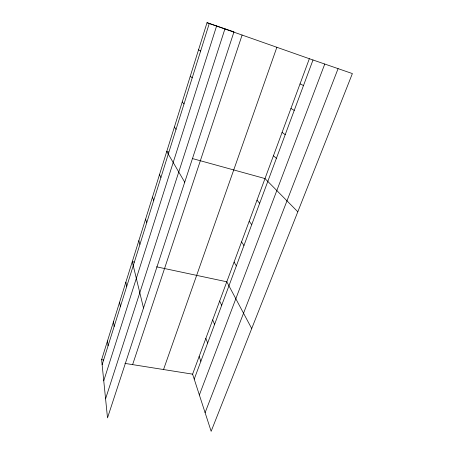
<?xml version="1.0" encoding="UTF-8"?>
<svg xmlns="http://www.w3.org/2000/svg" width="454" height="454" viewBox="0 0 454 454"><rect width="100%" height="100%" fill="white"/><g stroke="black" fill="none" stroke-linecap="round" stroke-linejoin="round"><path stroke-width="0.68" d="M101.622 359.693L207.024 22.7L233.975 31.871L107.507 417.884L101.622 359.693L103.66 360.016M102.133 364.727L209.288 23.472M103.756 380.804L216.609 25.963M105.578 398.816L224.957 28.806M132.619 364.619L242.101 35.049M163.536 369.539L276.872 47.284M192.604 374.158L309.35 58.719L352.378 73.571L211.15 431.3L192.604 374.158L124.935 363.399M194.216 379.135L313.005 59.979M199.363 394.986L324.758 64.037M205.1 412.663L338.082 68.639M134.316 262.089L132.284 261.657L143.504 308.022M156.545 266.827L226.79 281.786L251.709 328.56M168.78 152.039L166.743 151.477L184.727 182.19M192.354 158.537L264.994 178.564L297.807 211.797M207.024 22.7L309.35 58.719M300.032 83.905L303.499 85.522M198.534 49.844L200.64 51.024M290.94 108.461L294.237 110.407M282.076 132.409L285.203 134.673M190.271 76.261L192.218 77.833M273.433 155.767L276.401 158.333M182.224 101.991L184.023 103.926M256.998 200.169L259.671 203.279M249.189 221.274L251.72 224.639M174.387 127.052L176.044 129.339M241.551 241.903L243.957 245.506M234.088 262.066L236.364 265.896M159.513 174.591L160.92 177.508M219.651 301.07L221.688 305.321M212.671 319.939L214.594 324.383M152.459 197.149L153.747 200.35M205.838 338.4L207.654 343.031M199.147 356.469L200.867 361.276M145.575 219.163L146.75 222.642M138.85 240.665L139.917 244.394M125.866 282.167L126.734 286.383M119.601 302.211L120.367 306.649M113.472 321.807L114.153 326.449M107.479 340.96L108.075 345.8"/></g></svg>
